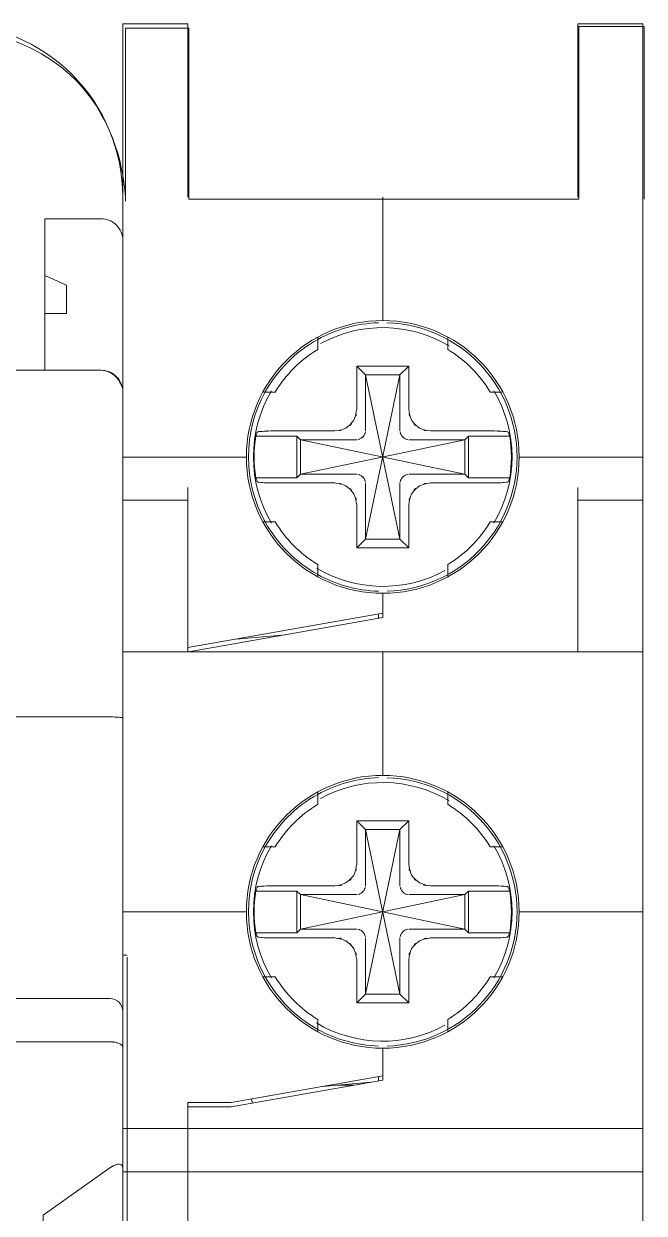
# Model space of a CAD drawing. Header units: millimetres. Extents: x 41 to 1635, y 11 to 1528.
# Drawn here: x 532.2 to 547.93, y 1168.5 to 1198.65 of the extents above; entities that cross this region are included whole.
import ezdxf

# ---------------------------------------------------------------- set-up
doc = ezdxf.new("R2010")
doc.units = ezdxf.units.MM
doc.header["$LTSCALE"] = 8
doc.layers.get('0').update_dxf_attribs({"linetype": 'CONTINUOUS'})
doc.layers.add('PDF_Geometry', color=7, linetype='CONTINUOUS')

# ---------------------------------------------------------------- blocks, each defined once
blk = doc.blocks.new('Contactor2')
at = {"layer": 'PDF_Geometry', "lineweight": 9}
for points in [[(-0.2216527777777628, -0.002847472222242686, 0.06923595930962671), (-0.2232220972222194, -0.001333458333419912, 0.08122660930530984), (-0.2252222638888952, -0.0003340000000662258, 0.0790498631231946), (-0.2273472638888734, 0), (-0.2362221666666642, 0), (-0.2273472638888734, 0), (-0.2060415416666501, 0, -0.4143136543486686), (-0.1492082777777455, -0.05683391666661919)], [(-0.1747777777777628, -0.09502836111118995), (-0.1747777777777628, -0.08258395833331633), (-0.1747777777777628, -0.06394450000004781), (-0.1563055277777607, -0.06394450000027518, -0.4153400867845943), (-0.1492082777777455, -0.0710415416667729), (-0.1492082777777455, -0.1207784027778871, 0.4145669202476276), (-0.1563055277777607, -0.1136534027777998)], [(0.02130551388887625, -0.7885699861111561), (0.02130551388887625, -0.3907225000000381), (0.02130551388887625, -0.3752780555555546), (0.02130551388887625, -0.3356526805555404), (0.02130551388887625, -0.323958513888897), (0.02130551388887625, -0.2277086111112112), (0.02130551388887625, -0.1207784027778871), (0.02130551388887625, -0.0710415416667729), (0.02130551388887625, -0.1207784027778871, -0.0006339874127608831), (0.02130549103623025, -0.1207603798467289, -0.0006339874127608831)], [(0.02130550124684305, -0.07102815851612831, 0.0004723242582939854), (0.02130551388910362, -0.0710415416667729)], [(-0.06537501388885403, -0.09805552777788762, 0.11912560603452), (-0.08526377777781136, -0.1035419166666998, 0.1414174334717509), (-0.1024998611110846, -0.1207640000000083, 0.2580614206885299), (-0.1024860833333037, -0.1633750138889809, 0.1417733217798559), (-0.08527776388888242, -0.1806115138888345, 0.1196097031224318), (-0.06537501388885403, -0.1861114583333574)], [(-0.08526377777781136, -0.1029451250000193), (-0.08526377777781136, -0.1068200138888642, 0.1212958811109176), (-0.09922218055555732, -0.1207784027778871), (-0.1031110555555301, -0.1207784027778871)], [(-0.0426387777777677, -0.1029451250000193), (-0.0426387777777677, -0.1068200138888642, -0.1220365747469744), (-0.02868058333331192, -0.1207784027778871), (-0.02481947222219105, -0.1207784027778871)], [(-0.09209718055552685, -0.135264083333368), (-0.1055971805555487, -0.135264083333368, 0.07943319467212888), (-0.1055971805555487, -0.1489029027777633), (-0.09209718055552685, -0.1489029027777633)], [(-0.03581937500001686, -0.1489029027777633), (-0.02231937499999503, -0.1489029027777633, 0.08094847733232534), (-0.02231937499999503, -0.135264083333368), (-0.03581937500001686, -0.135264083333368)], [(-0.1031528055555668, -0.1633750138889809), (-0.09922218055555732, -0.1633750138889809, 0.1212099278585605), (-0.08526377777781136, -0.1773478194445488), (-0.08526377777781136, -0.18127780555551)], [(-0.02481947222219105, -0.1633750138889809), (-0.02868058333325507, -0.1633750138889809, -0.1219506124918357), (-0.0426387777777677, -0.1773478194445488), (-0.0426387777777677, -0.18122270833328)], [(-0.7885971111111303, -0.2277086111112112), (-0.7885971111116987, -0.323958513888897, -0.4144878227867246), (-0.7843055694444274, -0.3196809583333788), (-0.1534582777777587, -0.3196809583331515, -0.4152934030877152), (-0.1492082777777455, -0.323958513888897), (-0.1492082777777455, -0.2277086111112112), (-0.1492082777777455, -0.323958513888897), (-0.1492082777777455, -0.3356526805555404)], [(-0.4043888472222079, -0.227528055555581, 0.002589240893631652), (-0.4006805416666452, -0.2273339166666801), (-0.3310832916666868, -0.2273339166666801, 0.999587610104362), (-0.1946527638888824, -0.2273339166666801), (-0.1534582777777587, -0.2273339166666801)], [(-0.06537501388885403, -0.2472500277777954, 0.1196299841397357), (-0.08526377777781136, -0.2527364166667212, 0.1408673400764289), (-0.1024998611110846, -0.2699585000000297, 0.2581487466918118), (-0.1024860833333037, -0.3125695138888887, 0.1414226311638501), (-0.08527776388888242, -0.3298060138888559, 0.1191263734371497), (-0.06537501388885403, -0.3352915555556137)], [(-0.08526377777781136, -0.2521531944444177), (-0.08526377777781136, -0.2560000972222269, 0.1201337307391842), (-0.09922218055555732, -0.2699585000000297), (-0.1031110555555301, -0.2699585000000297)], [(-0.0426387777777677, -0.2521531944444177), (-0.0426387777777677, -0.2560000972222269, -0.1208746293056127), (-0.02868058333331192, -0.2699585000000297), (-0.02481947222219105, -0.2699585000000297)], [(-0.09209718055552685, -0.2844585972222831), (-0.1055971805555487, -0.2844585972222831, 0.07943331950662583), (-0.1055971805555487, -0.2980974027777847), (-0.09209718055552685, -0.2980974027777847)], [(-0.03581937500001686, -0.2980974027777847), (-0.02231937499999503, -0.2980974027777847, 0.08094860454965079), (-0.02231937499999503, -0.2844585972222831), (-0.03581937500001686, -0.2844585972222831)], [(-0.1031528055555668, -0.3125695138888887), (-0.09922218055555732, -0.3125695138888887, 0.1209087941897986), (-0.08526377777781136, -0.3265279166666915), (-0.08526377777781136, -0.3304867222223038)], [(-0.02481947222219105, -0.3125695138888887), (-0.02868058333331192, -0.3125695138890023, -0.1216495562670574), (-0.0426387777777677, -0.3265279166666915), (-0.0426387777777677, -0.33040280555565)]]:
    blk.add_lwpolyline(points, format="xyb", dxfattribs=at)
for points in [[(-0.1279027777777628, -1.122458569444461), (-0.1279027777777628, -1.179291625000019), (-0.1492082777777455, -1.179291625000019), (-0.1492082777777455, 0), (-0.1279027777777628, 0), (-0.1279027777777628, -0.05683391666661919)], [(0, -1.122458569444461), (0, -1.179291625000019), (0.02130551388887625, -1.179291625000019), (0.02130551388887625, 0), (0, 0), (0, -0.05683391666661919)], [(-0.0639305138889199, -0.09733327777780687), (-0.0639305138889199, -0.05683391666661919)], [(-0.1747777777777628, -0.1136534027777998), (-0.1747777777777628, -0.09502836111118995), (-0.1676665416666765, -0.09502836111118995), (-0.1676665416666765, -0.08569505555556134), (-0.1747777777777628, -0.08258395833331633)], [(-0.07245826388890464, -0.1577919861110786), (-0.07245826388890464, -0.1719165416666328), (-0.06962500000003047, -0.1690834999999424), (-0.05829154166667649, -0.1150834861111889), (-0.05543051388889353, -0.1122504444444985), (-0.05543051388889353, -0.1263750000000528)], [(-0.06962500000003047, -0.1335279722222822), (-0.06962500000003047, -0.1150834861111889), (-0.07245826388890464, -0.1122504444444985), (-0.07245826388890464, -0.1263750000000528)], [(-0.05543051388889353, -0.1122504444444985), (-0.07245826388890464, -0.1122504444444985)], [(-0.05829154166667649, -0.1335279722222822), (-0.05829154166667649, -0.1150834861111889), (-0.06962500000003047, -0.1150834861111889), (-0.05829154166667649, -0.1690834999999424), (-0.05543051388889353, -0.1719165416666328), (-0.05543051388889353, -0.1577919861110786)], [(-0.1006666805555483, -0.1335559444444243), (-0.07963879166669585, -0.1335559444444243)], [(-0.0725000138888845, -0.1477644305555259), (-0.09095827777775867, -0.1477644305555259), (-0.03697225000001936, -0.1364034027778871), (-0.05540274999998474, -0.1364034027778871)], [(-0.05540274999998474, -0.1477644305555259), (-0.03697225000001936, -0.1477644305555259), (-0.09095827777775867, -0.1364034027778871), (-0.0725000138888845, -0.1364034027778871)], [(-0.0482637638888832, -0.1335559444444243), (-0.02724986111110184, -0.1335559444444243)], [(-0.1087222638888647, -0.1420974861111972), (-0.1492082777777455, -0.1420974861111972)], [(0.02130551388887625, -0.1420974861111972), (-0.01920827777775003, -0.1420974861111972)], [(-0.1279027777777628, -0.2060284166666406), (-0.1279027777777628, -0.1520419722222641)], [(-0.07963879166669585, -0.1505974722222163), (-0.1006666805555483, -0.1505974722222163)], [(-0.06962500000003047, -0.1506254444444721), (-0.06962500000003047, -0.1690834999999424), (-0.05829154166667649, -0.1690834999999424), (-0.05829154166667649, -0.1506254444444721)], [(-0.02724986111110184, -0.1505974722222163), (-0.0482637638888832, -0.1505974722222163)], [(0, -0.2060284166666406), (0, -0.1520419722222641)], [(-0.1279027777777628, -0.1562915416666328), (-0.1492082777777455, -0.1562915416666328)], [(0, -0.1562915416666328), (0.02130551388887625, -0.1562915416666328)], [(-0.07245826388890464, -0.1719165416666328), (-0.05543051388889353, -0.1719165416666328)], [(-0.127652694444464, -0.2059724722222427), (-0.0639305138889199, -0.1947360694443887), (-0.0639305138889199, -0.1868337083333245)], [(-0.1279027777777628, -0.2045839166667065), (-0.0639305138889199, -0.1933339444444755)], [(-0.06537501388885403, -0.1949861388889076), (-0.06537501388885403, -0.1935696111111156)], [(-0.1118888888888705, -0.2017780000001039), (-0.09588877777775906, -0.2003750277777954)], [(-0.1492082777777455, -0.2060284166666406), (0.02130551388887625, -0.2060284166666406)], [(-0.0639305138889199, -0.2060284166666406), (-0.0639305138889199, -0.2465142222222312)], [(-0.07245826388890464, -0.3069729305555029), (-0.07245826388890464, -0.3211110555555479), (-0.06962500000003047, -0.3182644444444804), (-0.05829154166667649, -0.2642780000001039), (-0.05543051388889353, -0.2614169722222641), (-0.05543051388889353, -0.2755559305555835)], [(-0.06962500000003047, -0.2827224861111972), (-0.06962500000003047, -0.2642780000001039), (-0.07245826388890464, -0.2614169722222641), (-0.07245826388890464, -0.2755559305555835)], [(-0.05543051388889353, -0.2614169722222641), (-0.07245826388890464, -0.2614169722222641)], [(-0.05829154166667649, -0.2827224861111972), (-0.05829154166667649, -0.2642780000001039), (-0.06962500000003047, -0.2642780000001039), (-0.05829154166667649, -0.3182644444444804), (-0.05543051388889353, -0.3211110555555479), (-0.05543051388889353, -0.3069729305555029)], [(-0.1006666805555483, -0.2827504583333393), (-0.07963879166669585, -0.2827504583333393)], [(-0.0482637638888832, -0.2827504583333393), (-0.02724986111110184, -0.2827504583333393)], [(-0.0725000138888845, -0.2969589305555473), (-0.09095827777775867, -0.2969589305555473), (-0.03697225000001936, -0.2855835000000297), (-0.05540274999998474, -0.2855835000000297)], [(-0.05540274999998474, -0.2969589305555473), (-0.03697225000001936, -0.2969589305555473), (-0.09095827777775867, -0.2855835000000297), (-0.0725000138888845, -0.2855835000000297)], [(-0.1087222638888647, -0.2912640138888491), (-0.1492082777777455, -0.2912640138888491)], [(0.02130551388887625, -0.2912640138888491), (-0.01920827777775003, -0.2912640138888491)], [(-0.07963879166669585, -0.2997919722222377), (-0.1006666805555483, -0.2997919722222377)], [(-0.06962500000003047, -0.2998199583333871), (-0.06962500000003047, -0.3182644444444804), (-0.05829154166667649, -0.3182644444444804), (-0.05829154166667649, -0.2998199583333871)], [(-0.02724986111110184, -0.2997919722222377), (-0.0482637638888832, -0.2997919722222377)], [(-0.1477777638888824, -0.3061811666666472), (-0.1477777638888824, -0.3196809583333788), (-0.1477777638888824, -0.8595971111111567), (-0.1477777638888824, -0.8738055833333647), (-0.1492082777777455, -0.8738055833333647)], [(-0.07245826388890464, -0.3211110555555479), (-0.05543051388889353, -0.3211110555555479)], [(-0.1534582777777587, -0.3338894444444804), (-0.7843055694444274, -0.3338894444444804)], [(-0.1492082777777455, -0.3752780555555546), (-0.1492082777777455, -0.3356526805555404), (-0.1492082777777455, -0.3752780555555546), (-0.1492082777777455, -0.3907225000000381)], [(-0.0639305138889199, -0.3360138055555808), (-0.0639305138889199, -0.3464304722222096), (-0.1136665277777524, -0.355208513888897), (-0.1279027777777628, -0.355208513888897)], [(0.02130551388887625, -0.3752780555555546), (0.02130551388887625, -0.3356526805555404)], [(-0.0639305138889199, -0.834277694444495), (-0.1136665277777524, -0.8255140555555727), (-0.1279027777777628, -0.8255140555555727), (-0.1279027777777628, -0.3537784166667279), (-0.1136665277777524, -0.3537784166667279), (-0.0639305138889199, -0.34502836111119)], [(-0.08368047222222685, -0.3485141388889588), (-0.06770833333331439, -0.347083208333288)], [(-0.06537501388885403, -0.3466949583333871), (-0.06537501388885403, -0.3452784305555952)], [(-0.07338883333335389, -0.3480979166666884), (-0.07915263888889967, -0.3480979166666884)], [(0.02130551388887625, -0.3623199583333871), (-0.1492082777777455, -0.3623199583333871)], [(-0.1534582777777587, -0.3752780555555546), (-0.1753194583333197, -0.3907225000000381), (-0.1753194583333197, -0.4461390277778037), (-0.1776110277778002, -0.4461390277778037)], [(0.02130551388887625, -0.3765140138889365), (-0.1492082777777455, -0.3765140138889365)]]:
    blk.add_lwpolyline(points, dxfattribs=at)
at = {"layer": 'PDF_Geometry', "lineweight": 20}
blk.add_lwpolyline([(0.02180565277780033, -0.05755615277780635), (0.02180565277780033, -0.0008477222222609271), (0.0003888888888923248, -0.0008477222222609271), (0.0003888888888923248, -0.05755615277780635), (-0.1274999027777426, -0.05755615277780635), (-0.1274999027777426, -0.001417375000073662), (-0.1483332361111138, -0.001417375000073662), (-0.1483332361111138, -0.0581393888888897)], dxfattribs=at)
at = {"layer": 'PDF_Geometry', "lineweight": 9}
for points in [[(-0.1563055277777607, -0.1136534027777998), (-0.7814583194444253, -0.1136534027777998)], [(-0.09209718055552685, -0.135264083333368), (-0.09095827777775867, -0.1364034027778871), (-0.09095827777775867, -0.1477644305555259), (-0.09209718055552685, -0.1489029027777633)], [(-0.03581937500001686, -0.1489029027777633), (-0.03697225000001936, -0.1477644305555259), (-0.03697225000001936, -0.1364034027778871), (-0.03581937500001686, -0.135264083333368)], [(-0.09209718055552685, -0.2844585972222831), (-0.09095827777775867, -0.2855835000000297), (-0.09095827777775867, -0.2969589305555473), (-0.09209718055552685, -0.2980974027777847)], [(-0.03581937500001686, -0.2980974027777847), (-0.03697225000001936, -0.2969589305555473), (-0.03697225000001936, -0.2855835000000297), (-0.03581937500001686, -0.2844585972222831)], [(-0.1477777638888824, -0.3054589166666801), (-0.1492082777777455, -0.3054589166666801)]]:
    blk.add_lwpolyline(points, close=True, dxfattribs=at)
for centre, radius in [((-0.06393702459513406, -0.1420620381676372), 0.04472876086375924), ((-0.06394261889568043, -0.2912485643701075), 0.04473434378573099)]:
    blk.add_circle(centre, radius, dxfattribs=at)
for centre, radius, start, end in [((-0.06395017188447127, -0.1420807641895863), 0.04242299132680093, 59.16943712633297, 118.716198132926), ((-0.0639509036049617, -0.1420910251538317), 0.04404343156428629, 271.8516744077227, 88.12166880232323), ((-0.06400241156177344, -0.1420695069443809), 0.04237259572686156, 149.2471415470106, 210.7528584530872), ((-0.06403487108968875, -0.1420695069443809), 0.0425002738686822, 329.3495032631441, 30.65049673675643), ((-0.06393983281310511, -0.1420903222360721), 0.04242601154885312, 239.1518030571252, 298.6946390310355), ((-0.06395314236414151, -0.2913819991920263), 0.04252784665810618, 59.24905755242448, 118.634273807982), ((-0.06394472872057122, -0.2912765082601254), 0.04403784937707349, 271.8438711450713, 88.12869148336216), ((-0.06397776126510735, -0.2912572291666038), 0.04239724598466913, 149.2563039134505, 210.7436960866327), ((-0.06405960534300448, -0.2912572291667175), 0.04252500842517987, 329.3586364212026, 30.64136357890408), ((-0.06393993540115162, -0.2912752248180368), 0.04242183347186082, 239.1485940559593, 298.6978858003181), ((-0.1136004186886908, -0.3552392642206996), 0.007039938944666578, 10.59742079233022, 21.92042195402246)]:
    blk.add_arc(centre, radius, start, end, dxfattribs=at)
at = {"layer": 'PDF_Geometry', "lineweight": 20}
blk.add_open_spline([(-0.1483332361111707, -0.05813938888877601), (-0.1483332361111707, -0.05813938888877601), (-0.1477499999999736, -0.0008477222222609271), (-0.2143054583333424, -0.0008477222222609271)], degree=3, dxfattribs=at)
at = {"layer": 'PDF_Geometry', "lineweight": 9}
for points in [[(-0.1541527638888738, -0.1140280833333236), (-0.1573611388888594, -0.1133338194445059), (-0.1530833749999374, -0.1140560694443593), (-0.1563055277778176, -0.1136534027777998)], [(-0.1521943333333411, -0.1150979027777339), (-0.155083333333323, -0.1133473750001031), (-0.1511527222222639, -0.1155141250001179), (-0.1541527638888738, -0.1140280833333236)], [(-0.1505972500000325, -0.1167780694445355), (-0.1528888333333498, -0.1141391388889588), (-0.1497082222222161, -0.117513874999986), (-0.1521943333333411, -0.1150979027777339)], [(-0.149569402777729, -0.1189583750001475), (-0.1509999166665921, -0.1156395833334045), (-0.1489166666666506, -0.1199722361111526), (-0.1505972500000325, -0.1167780694445355)], [(-0.07343058333333374, -0.1300006527778805), (-0.07163873611114013, -0.124666861111109), (-0.07351387500000328, -0.1319173194444829), (-0.07245826388896148, -0.1263750000000528)], [(-0.05543051388883669, -0.1263750000000528), (-0.05440266666664684, -0.1319173194444829), (-0.05627780555562367, -0.124666861111109), (-0.05449994444450112, -0.1299862361111082)], [(-0.0796387916667527, -0.1335559444444243), (-0.07413884722222974, -0.1325420833334192), (-0.08137490277783854, -0.1344307916667731), (-0.07602776388887378, -0.1326115972221942)], [(-0.07602776388887378, -0.1326115972221942), (-0.07184706944451591, -0.1290139166667359), (-0.07704162499999256, -0.134195125000133), (-0.07343058333333374, -0.1300006527778805)], [(-0.05449994444450112, -0.1299862361111082), (-0.05087491666665755, -0.134195125000133), (-0.0560694722222479, -0.1289867916666481), (-0.05187501388888904, -0.1326115972221942)], [(-0.05187501388888904, -0.1326115972221942), (-0.0465276527778542, -0.1344307916667731), (-0.05379168055549144, -0.1325276805555404), (-0.04826376388894005, -0.1335559444444243)], [(-0.1054305972221528, -0.134833444444439), (-0.1056527083334231, -0.1354861805555174), (-0.1053610833333778, -0.1346249166667803), (-0.1055971805554918, -0.135264083333368)], [(-0.1044722638888516, -0.133764486111204), (-0.1055416527777879, -0.1339450416667205), (-0.1042637222222993, -0.1335415416667729), (-0.10512499999993, -0.1339721805557019)], [(-0.1052778055556018, -0.13440280555551), (-0.105486125000084, -0.1350419861112186), (-0.1051943055555284, -0.1341807083333606), (-0.1054305972221528, -0.134833444444439)], [(-0.10512499999993, -0.1339721805557019), (-0.1053610833333778, -0.1346249166667803), (-0.1050277222221894, -0.1337500694444316), (-0.1052778055556018, -0.13440280555551)], [(-0.1028332222222161, -0.1336110555555479), (-0.1051943055555284, -0.1338611250000667), (-0.10194438888891, -0.1335559444444243), (-0.1044722638888516, -0.133764486111204)], [(-0.1006666805554914, -0.1335559444444243), (-0.1039721111111476, -0.1335974861110572), (-0.099583305555484, -0.1334864305556493), (-0.1028332222222161, -0.1336110555555479)], [(-0.0721526666667387, -0.1363754305555176), (-0.07038879166668721, -0.1358337500000744), (-0.07269434722218193, -0.1366950277779324), (-0.07098600000006172, -0.1359312361112188)], [(-0.07098600000006172, -0.1359312361112188), (-0.06956948611116331, -0.1346672916665739), (-0.07136111111105947, -0.1364585138890106), (-0.07009718055553549, -0.1350284166667279)], [(-0.07009718055553549, -0.1350284166667279), (-0.06933318055564541, -0.1333194444443961), (-0.07020823611117066, -0.1356531805556642), (-0.06965276388893926, -0.1338611250000667)], [(-0.05826377777782454, -0.1338611250000667), (-0.05769433333341567, -0.1356531805556642), (-0.05855559722215276, -0.1333194444443961), (-0.05780558333333374, -0.1350284166667279)], [(-0.05780558333333374, -0.1350284166667279), (-0.0565276666667387, -0.1364585138890106), (-0.05833329166659951, -0.1346672916665739), (-0.05690277777773645, -0.1359312361112188)], [(-0.05690277777773645, -0.1359312361112188), (-0.05520820833328344, -0.1366950277779324), (-0.05752775000007659, -0.1358337500000744), (-0.05573611111105947, -0.1363754305555176)], [(-0.02505556944436194, -0.1336110555555479), (-0.02830547222231417, -0.1334864305556493), (-0.02394443055561624, -0.1335974861110572), (-0.02724986111104499, -0.1335559444444243)], [(-0.02343050000001767, -0.133764486111204), (-0.02595837499995923, -0.1335559444444243), (-0.02268049999997857, -0.1338611250000667), (-0.02505556944436194, -0.1336110555555479)], [(-0.02277776388893926, -0.1339721805557019), (-0.0236248472222087, -0.1335415416667729), (-0.02234712500001024, -0.1339450416667205), (-0.02343050000001767, -0.133764486111204)], [(-0.02263875000005555, -0.13440280555551), (-0.0228610555556088, -0.1337500694444316), (-0.02255545833338601, -0.1346249166667803), (-0.02277776388893926, -0.1339721805557019)], [(-0.02247216666671648, -0.134833444444439), (-0.02269448611116331, -0.1341807083333606), (-0.02238887500004694, -0.1350419861112186), (-0.02263875000005555, -0.13440280555551)], [(-0.02231937499993819, -0.135264083333368), (-0.02255545833338601, -0.1346249166667803), (-0.02223608333326865, -0.1354861805555174), (-0.02247216666671648, -0.134833444444439)], [(-0.07098600000006172, -0.1482365972221942), (-0.07269434722218193, -0.1474584027778292), (-0.07038879166668721, -0.1483476527778294), (-0.0721526666667387, -0.1477915555556137)], [(-0.07009718055553549, -0.1491394166666851), (-0.07136111111105947, -0.1476949166667509), (-0.06956948611116331, -0.1495005416666118), (-0.07098600000006172, -0.1482365972221942)], [(-0.05690277777773645, -0.1482365972221942), (-0.05833329166659951, -0.1495005416666118), (-0.0565276666667387, -0.1476949166667509), (-0.05780558333333374, -0.1491394166666851)], [(-0.05573611111105947, -0.1477915555556137), (-0.05752775000007659, -0.1483476527778294), (-0.05520820833328344, -0.1474584027778292), (-0.05690277777773645, -0.1482365972221942)], [(-0.1055971805554918, -0.1489029027777633), (-0.1053610833333778, -0.1495420694445784), (-0.1056527083334231, -0.148694361111211), (-0.1054305972221528, -0.1493335416666923)], [(-0.10512499999993, -0.1501812500000597), (-0.1042637222222993, -0.1506254444443584), (-0.1055416527777879, -0.1502083750001475), (-0.1044722638888516, -0.1503753750000669)], [(-0.1054305972221528, -0.1493335416666923), (-0.1051943055555284, -0.1499862777777707), (-0.105486125000084, -0.1491249999999127), (-0.1052778055556018, -0.1497641805556214)], [(-0.1052778055556018, -0.1497641805556214), (-0.1050277222221894, -0.150388930555664), (-0.1053610833333778, -0.1495420694445784), (-0.10512499999993, -0.1501812500000597)], [(-0.1044722638888516, -0.1503753750000669), (-0.10194438888891, -0.1505974722222163), (-0.1051943055555284, -0.1502922916665739), (-0.1028332222222161, -0.1505423749999864)], [(-0.1028332222222161, -0.1505423749999864), (-0.099583305555484, -0.1506669861112186), (-0.1039721111111476, -0.1505559305555835), (-0.1006666805554914, -0.1505974722222163)], [(-0.07602776388887378, -0.1515562361112188), (-0.08137490277783854, -0.1497361944443583), (-0.07411108333337779, -0.1516528750000816), (-0.0796387916667527, -0.1505974722222163)], [(-0.07343058333333374, -0.1541527777778811), (-0.07704162499999256, -0.1499583055556286), (-0.07184706944451591, -0.1551810416667649), (-0.07602776388887378, -0.1515562361112188)], [(-0.06965276388893926, -0.1502922916665739), (-0.07020823611117066, -0.1485138055554671), (-0.06933318055564541, -0.1508339861111381), (-0.07009718055553549, -0.1491394166666851)], [(-0.05780558333333374, -0.1491394166666851), (-0.05855559722215276, -0.1508339861111381), (-0.05769433333341567, -0.1485138055554671), (-0.05826377777782454, -0.1502922916665739)], [(-0.05187501388888904, -0.1515562361112188), (-0.0560694722222479, -0.1551666388888862), (-0.05087491666665755, -0.1499583055556286), (-0.05449994444450112, -0.1541527777778811)], [(-0.04826376388894005, -0.1505974722222163), (-0.05377769444442038, -0.1516393055555909), (-0.0465276527778542, -0.1497361944443583), (-0.05187501388888904, -0.1515562361112188)], [(-0.02724986111104499, -0.1505974722222163), (-0.02394443055561624, -0.1505559305555835), (-0.02830547222231417, -0.1506669861112186), (-0.02505556944436194, -0.1505423749999864)], [(-0.02505556944436194, -0.1505423749999864), (-0.02268049999997857, -0.1502922916665739), (-0.02595837499995923, -0.1505974722222163), (-0.02343050000001767, -0.1503753750000669)], [(-0.02343050000001767, -0.1503753750000669), (-0.02234712500001024, -0.1502083750001475), (-0.0236248472222087, -0.1506254444443584), (-0.02277776388893926, -0.1501812500000597)], [(-0.02277776388893926, -0.1501812500000597), (-0.02255545833338601, -0.1495420694445784), (-0.0228610555556088, -0.150388930555664), (-0.02263875000005555, -0.1497641805556214)], [(-0.02263875000005555, -0.1497641805556214), (-0.02238887500004694, -0.1491249999999127), (-0.02269448611116331, -0.1499862777777707), (-0.02247216666671648, -0.1493335416666923)], [(-0.02247216666671648, -0.1493335416666923), (-0.02223608333326865, -0.148694361111211), (-0.02255545833338601, -0.1495420694445784), (-0.02231937499993819, -0.1489029027777633)], [(-0.07245826388896148, -0.1577919861110786), (-0.07351387500000328, -0.1522640694445272), (-0.07163873611114013, -0.1595001250000223), (-0.07343058333333374, -0.1541527777778811)], [(-0.05449994444450112, -0.1541527777778811), (-0.05627780555562367, -0.1595001250000223), (-0.05440266666664684, -0.1522505138889301), (-0.05543051388883669, -0.1577919861110786)], [(-0.1518194444444134, -0.2273610555555479), (-0.1542915694443536, -0.2273059444444243), (-0.1510276805555577, -0.2273610555555479), (-0.1534582777777587, -0.2273339166667938)], [(-0.1504444583332543, -0.2274449722222016), (-0.1524859583333864, -0.2272915416667729), (-0.1497359861110681, -0.2274585416666923), (-0.1518194444444134, -0.2273610555555479)], [(-0.1495276527776923, -0.2275560277778368), (-0.1509861388889249, -0.2273754583334266), (-0.1491387638888, -0.2276255416666118), (-0.1504444583332543, -0.2274449722222016)], [(-0.1492082777778023, -0.2277086111112112), (-0.1495971666666946, -0.2274170000000595), (-0.1489721944443545, -0.2277086111112112), (-0.1495276527776923, -0.2275560277778368)], [(-0.07343058333333374, -0.279195152777902), (-0.07163873611114013, -0.2738613611111305), (-0.07351387500000328, -0.2811109861111163), (-0.07245826388896148, -0.2755559305555835)], [(-0.05543051388883669, -0.2755559305555835), (-0.05440266666664684, -0.2810974166666256), (-0.05627780555562367, -0.2738613611111305), (-0.05449994444450112, -0.2791807500000232)], [(-0.07602776388887378, -0.2817916944445642), (-0.07184706944451591, -0.2781668888887907), (-0.07704162499999256, -0.2834031944444177), (-0.07343058333333374, -0.279195152777902)], [(-0.05449994444450112, -0.2791807500000232), (-0.05087491666665755, -0.2834031944444177), (-0.0560694722222479, -0.2781668888887907), (-0.05187501388888904, -0.2817916944445642)], [(-0.1054305972221528, -0.284027958333354), (-0.1056527083334231, -0.2846671249999417), (-0.1053610833333778, -0.2838058472223111), (-0.1055971805554918, -0.2844585972222831)], [(-0.1044722638888516, -0.2829445833333466), (-0.1055416527777879, -0.2831395555556355), (-0.1042637222222993, -0.2827224861111972), (-0.10512499999993, -0.2831531111110053)], [(-0.1052778055556018, -0.283597319444425), (-0.105486125000084, -0.2842500555555034), (-0.1051943055555284, -0.2833887777778727), (-0.1054305972221528, -0.284027958333354)], [(-0.10512499999993, -0.2831531111110053), (-0.1053610833333778, -0.2838058472223111), (-0.1050277222221894, -0.2829445833333466), (-0.1052778055556018, -0.283597319444425)], [(-0.1028332222222161, -0.2827919861110786), (-0.1051943055555284, -0.2830556250000882), (-0.10194438888891, -0.2827504583333393), (-0.1044722638888516, -0.2829445833333466)], [(-0.1006666805554914, -0.2827504583333393), (-0.1039721111111476, -0.2827919861110786), (-0.099583305555484, -0.2826673750000737), (-0.1028332222222161, -0.2827919861110786)], [(-0.0796387916667527, -0.2827504583333393), (-0.07413884722222974, -0.2817086249999647), (-0.08137490277783854, -0.2836117222223038), (-0.07602776388887378, -0.2817916944445642)], [(-0.07098600000006172, -0.2851248888889586), (-0.06956948611116331, -0.2838473888889439), (-0.07136111111105947, -0.2856530138888047), (-0.07009718055553549, -0.2842364861112401)], [(-0.07009718055553549, -0.2842364861112401), (-0.06933318055564541, -0.2825139444444176), (-0.07020823611117066, -0.2848476944445792), (-0.06965276388893926, -0.2830556250000882)], [(-0.05826377777782454, -0.2830556250000882), (-0.05769433333341567, -0.2848476944445792), (-0.05855559722215276, -0.2825139444444176), (-0.05780558333333374, -0.2842364861112401)], [(-0.05780558333333374, -0.2842364861112401), (-0.0565276666667387, -0.2856530138888047), (-0.05833329166659951, -0.2838473888889439), (-0.05690277777773645, -0.2851248888889586)], [(-0.05187501388888904, -0.2817916944445642), (-0.0465276527778542, -0.2836117222223038), (-0.05379168055549144, -0.2817086249999647), (-0.04826376388894005, -0.2827504583333393)], [(-0.02505556944436194, -0.2827919861110786), (-0.02830547222231417, -0.2826673750000737), (-0.02394443055561624, -0.2827919861110786), (-0.02724986111104499, -0.2827504583333393)], [(-0.02343050000001767, -0.2829445833333466), (-0.02595837499995923, -0.2827504583333393), (-0.02268049999997857, -0.2830556250000882), (-0.02505556944436194, -0.2827919861110786)], [(-0.02277776388893926, -0.2831531111110053), (-0.0236248472222087, -0.2827224861111972), (-0.02234712500001024, -0.2831395555556355), (-0.02343050000001767, -0.2829445833333466)], [(-0.02263875000005555, -0.283597319444425), (-0.0228610555556088, -0.2829445833333466), (-0.02255545833338601, -0.2838058472223111), (-0.02277776388893926, -0.2831531111110053)], [(-0.02247216666671648, -0.284027958333354), (-0.02269448611116331, -0.2833887777778727), (-0.02238887500004694, -0.2842500555555034), (-0.02263875000005555, -0.283597319444425)], [(-0.02231937499993819, -0.2844585972222831), (-0.02255545833338601, -0.2838058472223111), (-0.02223608333326865, -0.2846671249999417), (-0.02247216666671648, -0.284027958333354)], [(-0.0721526666667387, -0.2855555277778876), (-0.07038879166668721, -0.285013847222217), (-0.07269434722218193, -0.2858751111111815), (-0.07098600000006172, -0.2851248888889586)], [(-0.05690277777773645, -0.2851248888889586), (-0.05520820833328344, -0.2858751111111815), (-0.05752775000007659, -0.285013847222217), (-0.05573611111105947, -0.2855555277778876)], [(-0.1055971805554918, -0.2980974027777847), (-0.1053610833333778, -0.298736583333266), (-0.1056527083334231, -0.2978888749998987), (-0.1054305972221528, -0.298514472222223)], [(-0.10512499999993, -0.2993749027777994), (-0.1042637222222993, -0.2998199583335008), (-0.1055416527777879, -0.2993893194443444), (-0.1044722638888516, -0.2995834444445791)], [(-0.1054305972221528, -0.298514472222223), (-0.1051943055555284, -0.2991392361111593), (-0.105486125000084, -0.2983059444445644), (-0.1052778055556018, -0.2989451111111521)], [(-0.1052778055556018, -0.2989451111111521), (-0.1050277222221894, -0.2995834444445791), (-0.1053610833333778, -0.298736583333266), (-0.10512499999993, -0.2993749027777994)], [(-0.1044722638888516, -0.2995834444445791), (-0.10194438888891, -0.2997919722222377), (-0.1051943055555284, -0.2994868055557163), (-0.1028332222222161, -0.2997360277777261)], [(-0.1028332222222161, -0.2997360277777261), (-0.099583305555484, -0.2998614861112401), (-0.1039721111111476, -0.2997504444444985), (-0.1006666805554914, -0.2997919722222377)], [(-0.07602776388887378, -0.3007498888889586), (-0.08137490277783854, -0.2989307083335007), (-0.07411108333337779, -0.3008338194445059), (-0.0796387916667527, -0.2997919722222377)], [(-0.07343058333333374, -0.3033616944444475), (-0.07704162499999256, -0.2991392361111593), (-0.07184706944451591, -0.3043611388889076), (-0.07602776388887378, -0.3007498888889586)], [(-0.07098600000006172, -0.2974166944445642), (-0.07269434722218193, -0.2966529027778506), (-0.07038879166668721, -0.2975421527778508), (-0.0721526666667387, -0.2969860555556352)], [(-0.07009718055553549, -0.2983195000001615), (-0.07136111111105947, -0.2968894166667724), (-0.06956948611116331, -0.2986806250000882), (-0.07098600000006172, -0.2974166944445642)], [(-0.06965276388893926, -0.2994723888889439), (-0.07020823611117066, -0.2976947361112252), (-0.06933318055564541, -0.3000284861111595), (-0.07009718055553549, -0.2983195000001615)], [(-0.05780558333333374, -0.2983195000001615), (-0.05855559722215276, -0.3000284861111595), (-0.05769433333341567, -0.2976947361112252), (-0.05826377777782454, -0.2994723888889439)], [(-0.05690277777773645, -0.2974166944445642), (-0.05833329166659951, -0.2986806250000882), (-0.0565276666667387, -0.2968894166667724), (-0.05780558333333374, -0.2983195000001615)], [(-0.05573611111105947, -0.2969860555556352), (-0.05752775000007659, -0.2975421527778508), (-0.05520820833328344, -0.2966529027778506), (-0.05690277777773645, -0.2974166944445642)], [(-0.05187501388888904, -0.3007498888889586), (-0.0560694722222479, -0.3043611388889076), (-0.05087491666665755, -0.2991392361111593), (-0.05449994444450112, -0.3033472777779025)], [(-0.04826376388894005, -0.2997919722222377), (-0.05377769444442038, -0.3008338194445059), (-0.0465276527778542, -0.2989307083335007), (-0.05187501388888904, -0.3007498888889586)], [(-0.02724986111104499, -0.2997919722222377), (-0.02394443055561624, -0.2997504444444985), (-0.02830547222231417, -0.2998614861112401), (-0.02505556944436194, -0.2997360277777261)], [(-0.02505556944436194, -0.2997360277777261), (-0.02268049999997857, -0.2994868055557163), (-0.02595837499995923, -0.2997919722222377), (-0.02343050000001767, -0.2995834444445791)], [(-0.02343050000001767, -0.2995834444445791), (-0.02234712500001024, -0.2993893194443444), (-0.0236248472222087, -0.2998199583335008), (-0.02277776388893926, -0.2993749027777994)], [(-0.02277776388893926, -0.2993749027777994), (-0.02255545833338601, -0.298736583333266), (-0.0228610555556088, -0.2995834444445791), (-0.02263875000005555, -0.2989451111111521)], [(-0.02263875000005555, -0.2989451111111521), (-0.02238887500004694, -0.2983059444445644), (-0.02269448611116331, -0.2991392361111593), (-0.02247216666671648, -0.298514472222223)], [(-0.02247216666671648, -0.298514472222223), (-0.02223608333326865, -0.2978888749998987), (-0.02255545833338601, -0.298736583333266), (-0.02231937499993819, -0.2980974027777847)], [(-0.07245826388896148, -0.3069729305555029), (-0.07351387500000328, -0.3014585833334422), (-0.07163873611114013, -0.3086810694444466), (-0.07343058333333374, -0.3033616944444475)], [(-0.05449994444450112, -0.3033472777779025), (-0.05627780555562367, -0.3086810694444466), (-0.05440266666664684, -0.3014450138889515), (-0.05543051388883669, -0.3069729305555029)], [(-0.1517639166667095, -0.3340420277777412), (-0.1542915694443536, -0.3337639722221866), (-0.1509026388888515, -0.3340555833333383), (-0.1534582777777587, -0.3338894444445941)], [(-0.1503889305555504, -0.3344446944445281), (-0.1524444166667536, -0.3337783888889589), (-0.1496804583333642, -0.3345837083334118), (-0.1517639166667095, -0.3340420277777412)], [(-0.1495138750000251, -0.3350279166666041), (-0.1507778194444427, -0.3340700000001107), (-0.1490277222222858, -0.3352084722223481), (-0.1503889305555504, -0.3344446944445281)], [(-0.1492082777778023, -0.3356526805555404), (-0.1495554166666579, -0.3346388194445353), (-0.1489721944443545, -0.3359451388889738), (-0.1495138750000251, -0.3350279166666041)], [(-0.1521250416666362, -0.3744727361111018), (-0.1541527638888738, -0.3756256111112179), (-0.151499847222226, -0.3740276805556277), (-0.1534582777777587, -0.3752780555555546)], [(-0.1509304027778171, -0.3740700694445422), (-0.1527500138889764, -0.3746388888889669), (-0.1503609583334082, -0.373805583333251), (-0.1521250416666362, -0.3744727361111018)], [(-0.150000041666658, -0.374083624999912), (-0.1513888055554844, -0.3739725833333978), (-0.1495416388888771, -0.3739725833333978), (-0.1509304027778171, -0.3740700694445422)], [(-0.1494026111110998, -0.3745007083334713), (-0.1502499027777731, -0.3737640416666181), (-0.149055486111024, -0.3746388888889669), (-0.150000041666658, -0.374083624999912)], [(-0.1492082777778023, -0.3752780555555546), (-0.1494166111111781, -0.374083624999912), (-0.1490277222222858, -0.3756391805554813), (-0.1494026111110998, -0.3745007083334713)]]:
    blk.add_open_spline(points, degree=3, dxfattribs=at)

msp = doc.modelspace()

# ---------------------------------------------------------------- block references
at = {"xscale": 77.2830491534508, "yscale": 77.2830491534508, "zscale": 77.2830491534508}
msp.add_blockref('Contactor2', (546.2407617185845, 1198.6465663714), dxfattribs=at)

doc.saveas('drawing.dxf')
